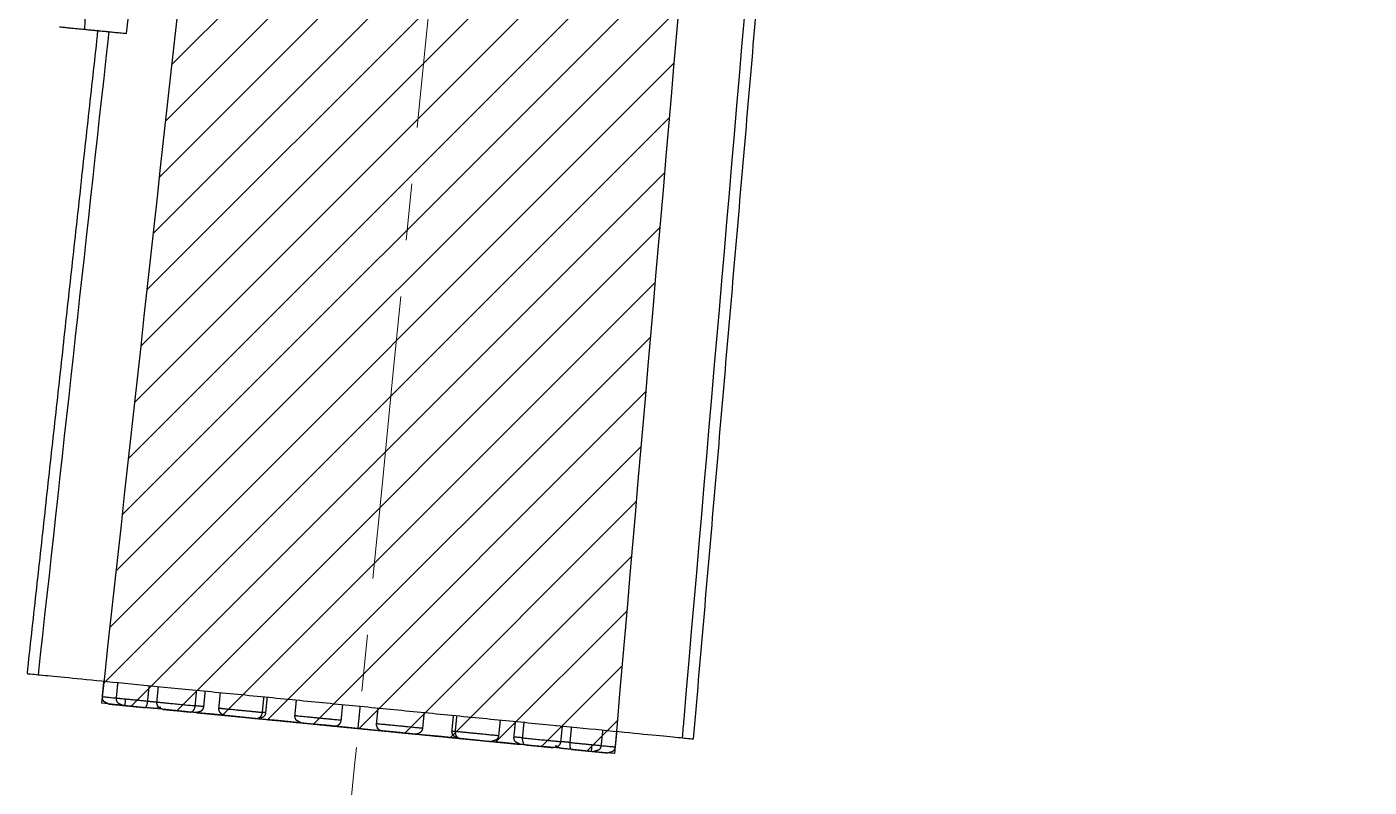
# Model space of a CAD drawing. Header units: millimetres. Extents: x 5775 to 7118, y 2756 to 3596.
# Drawn here: x 6797.2 to 6857.4, y 3256.3 to 3290.4 of the extents above; entities that cross this region are included whole.
import ezdxf

# ---------------------------------------------------------------- set-up
doc = ezdxf.new("R2010")
doc.units = ezdxf.units.MM
doc.linetypes.add('CENTERX2', pattern=[20.32, 12.7, -2.54, 2.54, -2.54])
doc.layers.add('CENTER', color=1, linetype='CENTERX2', lineweight=15)
doc.layers.add('HATCH', color=5, linetype='Continuous')

msp = doc.modelspace()

# ---------------------------------------------------------------- hatches: boundary and pattern name
at = {"layer": 'HATCH', "true_color": 0xed1f24}
h = msp.add_hatch(dxfattribs=at)
h.set_pattern_fill('ANSI31', color=240, scale=0.5)
h.set_pattern_definition([(45, (2875.3092, 107.8626), (-1.122532, 1.122532), [])])
edge = h.paths.add_edge_path()
edge.add_spline(control_points=[(6830.942, 3343.46), (6829.305, 3343.62), (6827.669, 3343.781), (6826.032, 3343.941)], knot_values=[0.02082, 0.02082, 0.02082, 0.02082, 1, 1, 1, 1], weights=[1, 1, 1, 1], degree=3, periodic=0)
edge.add_spline(control_points=[(6826.032, 3343.941), (6826.078, 3344.172), (6826.123, 3344.403), (6826.168, 3344.634), (6826.169, 3344.639), (6826.17, 3344.643), (6826.171, 3344.648)], knot_values=[571.383493, 571.383493, 571.383493, 571.383493, 572.025144, 572.025144, 572.025144, 572.037717, 572.037717, 572.037717, 572.037717], weights=[1, 1, 1, 1, 1, 1, 1], degree=3, periodic=0)
edge.add_spline(control_points=[(6826.171, 3344.648), (6826.228, 3344.939), (6826.287, 3345.231), (6827.067, 3349.02), (6827.984, 3352.494), (6830.206, 3359.339), (6831.51, 3362.704), (6834.784, 3369.939), (6836.841, 3373.771), (6840.27, 3379.254), (6841.47, 3381.039), (6843.978, 3384.513), (6845.284, 3386.201), (6847.991, 3389.472), (6849.392, 3391.056), (6852.272, 3394.109), (6853.752, 3395.578), (6856.77, 3398.388), (6858.301, 3399.727), (6862.963, 3403.55), (6866.234, 3405.912), (6873.078, 3410.229), (6876.658, 3412.186), (6884.038, 3415.634), (6887.843, 3417.129), (6895.078, 3419.456), (6898.488, 3420.35), (6905.352, 3421.76), (6908.804, 3422.275), (6913.878, 3422.758), (6915.509, 3422.872), (6918.758, 3423.016), (6920.374, 3423.047), (6923.606, 3423.029), (6925.228, 3422.98), (6929.928, 3422.718), (6933.016, 3422.399), (6941.187, 3421.153), (6946.254, 3419.963), (6956.174, 3416.769), (6961.015, 3414.767), (6970.294, 3410.024), (6974.721, 3407.286), (6982.151, 3401.839), (6985.255, 3399.245), (6989.317, 3395.405), (6990.442, 3394.287), (6994.626, 3389.923), (6997.524, 3386.456), (7002.499, 3379.563), (7004.632, 3376.194), (7008.483, 3369.185), (7010.195, 3365.551), (7013.159, 3358.102), (7014.408, 3354.285), (7016.42, 3346.565), (7017.184, 3342.657), (7018.274, 3334.461), (7018.552, 3330.175), (7018.552, 3325.94)], knot_values=[310.679283, 310.679283, 310.679283, 310.679283, 311.488996, 311.488996, 321.211898, 321.211898, 330.934801, 330.934801, 342.656507, 342.656507, 348.51736, 348.51736, 354.378213, 354.378213, 360.239066, 360.239066, 366.099919, 366.099919, 371.729383, 371.729383, 382.73059, 382.73059, 393.731797, 393.731797, 404.733003, 404.733003, 414.276214, 414.276214, 423.819425, 423.819425, 428.345828, 428.345828, 432.87223, 432.87223, 437.398632, 437.398632, 445.944145, 445.944145, 460.0257, 460.0257, 474.107256, 474.107256, 488.188811, 488.188811, 499.330812, 499.330812, 503.789592, 503.789592, 516.223688, 516.223688, 527.044101, 527.044101, 537.864514, 537.864514, 548.684928, 548.684928, 559.505341, 559.505341, 571.383493, 571.383493, 571.383493, 571.383493], weights=[1, 1, 1, 1, 1, 1, 1, 1, 1, 1, 1, 1, 1, 1, 1, 1, 1, 1, 1, 1, 1, 1, 1, 1, 1, 1, 1, 1, 1, 1, 1, 1, 1, 1, 1, 1, 1, 1, 1, 1, 1, 1, 1, 1, 1, 1, 1, 1, 1, 1, 1, 1, 1, 1, 1, 1, 1, 1, 1, 1], degree=3, periodic=0)
edge.add_spline(control_points=[(7018.552, 3325.94), (7018.423, 3142.163), (7018.423, 3064.502), (7018.423, 2948.402)], knot_values=[310.255033, 310.255033, 310.255033, 310.255033, 310.679283, 310.679283, 310.679283, 310.679283], weights=[1, 1, 1, 1], degree=3, periodic=0)
edge.add_arc((6974.897, 2972.996), 50, 330.51832, 349.84206)
edge.add_arc((6898.755, 2995.139), 129.125, 346.12667, 363.2479)
edge.add_line((7027.673, 3002.455), (7027.505, 3098.374))
edge.add_spline(control_points=[(7027.505, 3098.374), (7027.505, 3098.374), (7027.505, 3098.374), (7027.505, 3098.375)], knot_values=[308.824903, 308.824903, 308.824903, 308.824903, 308.824909, 308.824909, 308.824909, 308.824909], weights=[1, 1, 1, 1], degree=3, periodic=0)
edge.add_spline(control_points=[(7027.505, 3098.375), (7028.261, 3098.374), (7028.841, 3098.374), (7029.422, 3098.374)], knot_values=[307.825713, 307.825713, 307.825713, 307.825713, 308.824903, 308.824903, 308.824903, 308.824903], weights=[1, 1, 1, 1], degree=3, periodic=0)
edge.add_line((7028.529, 3098.374), (7029.423, 3098.374))
edge.add_spline(control_points=[(7029.423, 3098.374), (7029.423, 3098.882), (7029.423, 3099.389), (7029.423, 3099.896)], knot_values=[307.820714, 307.820714, 307.820714, 307.820714, 307.824903, 307.824903, 307.824903, 307.824903], weights=[1, 1, 1, 1], degree=3, periodic=0)
edge.add_spline(control_points=[(7029.423, 3099.896), (7029.532, 3099.934), (7029.644, 3099.967), (7029.837, 3100.01), (7030.412, 3100.067), (7030.429, 3100.067)], knot_values=[3.592814, 3.592814, 3.592814, 3.592814, 4.154151, 4.154151, 4.546622, 4.546622, 4.546622, 4.546622], weights=[1, 1, 1, 1, 1, 1], degree=3, periodic=0)
edge.add_spline(control_points=[(7030.429, 3100.067), (7030.444, 3100.067), (7030.489, 3100.067), (7030.561, 3100.067)], knot_values=[4.546622, 4.546622, 4.546622, 4.546622, 4.905522, 4.905522, 4.905522, 4.905522], weights=[1, 1, 1, 1], degree=3, periodic=0)
edge.add_spline(control_points=[(7030.561, 3100.067), (7032.315, 3100.067), (7034.069, 3100.067), (7035.823, 3100.067)], knot_values=[4.905522, 4.905522, 4.905522, 4.905522, 10.167191, 10.167191, 10.167191, 10.167191], weights=[1, 1, 1, 1], degree=3, periodic=0)
edge.add_spline(control_points=[(7035.823, 3100.067), (7036.409, 3100.067), (7036.823, 3100.481), (7036.823, 3101.067)], knot_values=[10.167191, 10.167191, 10.167191, 10.167191, 11.737987, 11.737987, 11.737987, 11.737987], weights=[1, 0.804738, 0.804738, 1], degree=3, periodic=0)
edge.add_spline(control_points=[(7036.823, 3101.067), (7036.823, 3102.732), (7036.823, 3104.399), (7036.823, 3106.067)], knot_values=[11.737987, 11.737987, 11.737987, 11.737987, 16.733068, 16.733068, 16.733068, 16.733068], weights=[1, 1, 1, 1], degree=3, periodic=0)
edge.add_spline(control_points=[(7036.823, 3106.067), (7034.046, 3106.067), (7031.504, 3106.067), (7029.423, 3106.067)], knot_values=[16.733068, 16.733068, 16.733068, 16.733068, 18.691736, 18.691736, 18.691736, 18.691736], weights=[1, 0.941042, 0.907757, 0.898145], degree=3, periodic=0)
edge.add_spline(control_points=[(7029.423, 3106.067), (7029.423, 3141.826), (7029.418, 3179.891), (7029.352, 3325.94)], knot_values=[307.507101, 307.507101, 307.507101, 307.507101, 307.803647, 307.803647, 307.803647, 307.803647], weights=[1, 1, 1, 1], degree=3, periodic=0)
edge.add_spline(control_points=[(7029.352, 3325.94), (7029.352, 3326.153), (7029.352, 3326.367), (7029.322, 3331.431), (7028.964, 3336.418), (7027.494, 3346.522), (7026.381, 3351.646), (7023.339, 3361.853), (7021.409, 3366.945), (7016.722, 3376.893), (7013.963, 3381.759), (7007.749, 3390.942), (7004.308, 3395.279), (6997.112, 3403.035), (6993.4, 3406.508), (6985.564, 3412.875), (6981.434, 3415.769), (6972.892, 3420.92), (6968.479, 3423.174), (6958.513, 3427.451), (6952.928, 3429.306), (6941.786, 3432.062), (6936.233, 3432.962), (6928.828, 3433.606), (6926.875, 3433.721), (6923.006, 3433.846), (6921.103, 3433.857), (6913.984, 3433.706), (6908.655, 3433.217), (6900.401, 3431.806), (6897.522, 3431.195), (6890.58, 3429.414), (6886.511, 3428.117), (6878.465, 3425.001), (6874.485, 3423.181), (6866.708, 3419.025), (6862.916, 3416.691), (6855.608, 3411.536), (6852.096, 3408.719), (6844.654, 3401.936), (6840.821, 3397.856), (6834.289, 3389.727), (6831.504, 3385.73), (6826.535, 3377.481), (6824.349, 3373.222), (6820.593, 3364.57), (6819.026, 3360.177), (6816.724, 3352.177), (6815.891, 3348.575), (6815.249, 3344.998)], knot_values=[5, 5, 5, 5, 5.675124, 5.675124, 20.98655, 20.98655, 36.297976, 36.297976, 51.609402, 51.609402, 66.920828, 66.920828, 81.852468, 81.852468, 95.53517, 95.53517, 109.217873, 109.217873, 122.900575, 122.900575, 139.618343, 139.618343, 156.33611, 156.33611, 162.388265, 162.388265, 168.44042, 168.44042, 184.688464, 184.688464, 193.315742, 193.315742, 205.481195, 205.481195, 217.646647, 217.646647, 229.812099, 229.812099, 241.977552, 241.977552, 257.03947, 257.03947, 270.259311, 270.259311, 283.479153, 283.479153, 296.698995, 296.698995, 307.507101, 307.507101, 307.507101, 307.507101], weights=[1, 1, 1, 1, 1, 1, 1, 1, 1, 1, 1, 1, 1, 1, 1, 1, 1, 1, 1, 1, 1, 1, 1, 1, 1, 1, 1, 1, 1, 1, 1, 1, 1, 1, 1, 1, 1, 1, 1, 1, 1, 1, 1, 1, 1, 1, 1, 1, 1, 1], degree=3, periodic=0)
edge.add_spline(control_points=[(6815.249, 3344.998), (6813.309, 3345.188), (6811.638, 3345.352), (6809.966, 3345.515)], knot_values=[4, 4, 4, 4, 5, 5, 5, 5], weights=[1, 1, 1, 1], degree=3, periodic=0)
edge.add_spline(control_points=[(6809.966, 3345.515), (6806.833, 3317.005), (6803.7, 3288.494), (6800.571, 3260.024)], knot_values=[3, 3, 3, 3, 4, 4, 4, 4], weights=[1, 1, 1, 1], degree=3, periodic=0)
edge.add_spline(control_points=[(6800.571, 3260.024), (6808.235, 3259.273), (6815.898, 3258.522), (6823.561, 3257.771)], knot_values=[2, 2, 2, 2, 3, 3, 3, 3], weights=[1, 1, 1, 1], degree=3, periodic=0)
edge.add_spline(control_points=[(6823.561, 3257.771), (6826.022, 3286.334), (6828.482, 3314.897), (6830.942, 3343.46)], knot_values=[1, 1, 1, 1, 2, 2, 2, 2], weights=[1, 1, 1, 1], degree=3, periodic=0)

# ---------------------------------------------------------------- linework, layer by layer
for points, knots in [([(6833.889, 3343.165), (6831.482, 3315.217), (6829.075, 3287.268), (6826.643, 3259.037), (6826.618, 3258.755), (6826.594, 3258.473)], [1190.08235, 1190.08235, 1190.08235, 1190.08235, 1274.238173, 1274.238173, 1275.088232, 1275.088232, 1275.088232, 1275.088232]), ([(6797.732, 3261.301), (6798.778, 3270.815), (6799.823, 3280.328), (6800.879, 3289.938), (6800.89, 3290.034), (6800.9, 3290.13)], [127.626384, 127.626384, 127.626384, 127.626384, 156.338371, 156.338371, 156.628391, 156.628391, 156.628391, 156.628391])]:
    msp.add_open_spline(points, degree=3, knots=knots)
for points, degree in [([(6834.388, 3343.122), (6830.74, 3300.776), (6827.092, 3258.43)], 2), ([(6798.679, 3290.353), (6799.541, 3290.269), (6800.403, 3290.184)], 2), ([(6797.235, 3261.356), (6798.819, 3275.77), (6800.403, 3290.184)], 2), ([(6800.601, 3260.323), (6800.635, 3260.671), (6800.669, 3261.019)], 2), ([(6803.213, 3259.854), (6803.158, 3259.837), (6803.048, 3259.804), (6802.993, 3259.787)], 3), ([(6823.659, 3258.766), (6823.625, 3258.418), (6823.59, 3258.07)], 2)]:
    msp.add_open_spline(points, degree=degree)
at = {"lineweight": -3}
for points, degree in [([(6799.811, 3290.242), (6799.969, 3294.156), (6800.29, 3302.079), (6800.787, 3314.254), (6801.128, 3322.567), (6801.301, 3326.771)], 3), ([(6801.681, 3290.059), (6802.133, 3294.13), (6803.035, 3302.245), (6804.378, 3314.338), (6805.268, 3322.347), (6805.711, 3326.339)], 3), ([(6801.231, 3260.261), (6801.265, 3260.609), (6801.299, 3260.958)], 2), ([(6802.633, 3260.124), (6802.667, 3260.472), (6802.701, 3260.82)], 2), ([(6803.045, 3260.083), (6803.08, 3260.431), (6803.114, 3260.78)], 2), ([(6804.762, 3259.915), (6804.796, 3260.263), (6804.83, 3260.612)], 2), ([(6805.204, 3260.575), (6805.17, 3260.227), (6805.135, 3259.878)], 2), ([(6805.826, 3259.811), (6805.86, 3260.159), (6805.894, 3260.507)], 2), ([(6807.776, 3259.62), (6807.81, 3259.968), (6807.844, 3260.316)], 2), ([(6807.984, 3260.303), (6807.95, 3259.954), (6807.916, 3259.606)], 2), ([(6809.236, 3259.476), (6809.27, 3259.825), (6809.304, 3260.173)], 2), ([(6811.31, 3259.273), (6811.344, 3259.622), (6811.378, 3259.97)], 2), ([(6812.066, 3258.898), (6812.115, 3259.395), (6812.164, 3259.893)], 2), ([(6812.949, 3259.816), (6812.915, 3259.468), (6812.881, 3259.119)], 2), ([(6815.023, 3259.613), (6814.989, 3259.264), (6814.955, 3258.916)], 2), ([(6816.276, 3258.787), (6816.31, 3259.135), (6816.344, 3259.483)], 2), ([(6816.484, 3259.469), (6816.45, 3259.121), (6816.416, 3258.773)], 2), ([(6818.434, 3259.278), (6818.4, 3258.93), (6818.365, 3258.582)], 2), ([(6819.056, 3258.514), (6819.09, 3258.862), (6819.124, 3259.211)], 2), ([(6819.497, 3259.174), (6819.463, 3258.826), (6819.429, 3258.478)], 2), ([(6820.937, 3259.022), (6820.938, 3259.028), (6820.939, 3259.033)], 2), ([(6814.939, 3258.918), (6814.94, 3258.921), (6814.94, 3258.924)], 2), ([(6821.214, 3259.006), (6821.18, 3258.658), (6821.146, 3258.309)], 2), ([(6821.626, 3258.966), (6821.592, 3258.617), (6821.558, 3258.269)], 2), ([(6823.029, 3258.828), (6822.994, 3258.48), (6822.96, 3258.131)], 2)]:
    msp.add_open_spline(points, degree=degree, dxfattribs=at)
for points, weights in [([(6800.403, 3290.184), (6800.403, 3290.184), (6801.681, 3290.059)], [1, 0.977853636945, 1]), ([(6800.601, 3260.323), (6800.601, 3260.323), (6801.192, 3260.265)], [1, 0.793593721206, 0.878102691991]), ([(6802.502, 3259.835), (6802.604, 3259.825), (6802.633, 3260.124)], [1, 0.707106781187, 1]), ([(6802.633, 3260.124), (6802.87, 3260.1), (6803.041, 3260.084)], [1, 0.909280361394, 0.874759038762]), ([(6804.541, 3259.635), (6804.733, 3259.616), (6804.762, 3259.915)], [1, 0.707106781187, 1]), ([(6805.135, 3259.878), (6805.135, 3259.878), (6804.762, 3259.915)], [0.855180500589, 0.838116916191, 1]), ([(6807.488, 3259.346), (6807.746, 3259.321), (6807.776, 3259.62)], [1, 0.707106781187, 1]), ([(6807.916, 3259.606), (6807.916, 3259.606), (6807.776, 3259.62)], [0.868347502413, 0.900099577495, 1]), ([(6812.164, 3259.893), (6827.092, 3258.43), (6827.092, 3258.43)], [1, 0.707106781187, 1]), ([(6810.987, 3259.003), (6811.281, 3258.975), (6811.31, 3259.273)], [1, 0.707106781187, 1]), ([(6812.881, 3259.119), (6812.852, 3258.821), (6813.146, 3258.792)], [1, 0.707106781187, 1]), ([(6816.276, 3258.787), (6816.276, 3258.787), (6816.416, 3258.773)], [0.868347502413, 0.900099577495, 1]), ([(6816.416, 3258.773), (6816.386, 3258.474), (6816.645, 3258.449)], [1, 0.707106781187, 1]), ([(6819.429, 3258.478), (6819.056, 3258.514), (6819.056, 3258.514)], [1, 0.838116916191, 0.855180500589]), ([(6819.429, 3258.478), (6819.414, 3258.322), (6819.487, 3258.225)], [1, 0.822488172639, 0.860143148939]), ([(6821.558, 3258.269), (6821.318, 3258.292), (6821.146, 3258.309)], [1, 0.908183444492, 0.873932440686]), ([(6821.558, 3258.269), (6821.538, 3258.061), (6821.597, 3257.983)], [1, 0.776479769454, 0.894116590381]), ([(6822.96, 3258.131), (6823.59, 3258.07), (6823.59, 3258.07)], [0.884654506446, 0.786065221516, 1])]:
    msp.add_rational_spline(points, weights, degree=2, dxfattribs=at)
for points, weights in [([(6797.235, 3261.356), (6797.235, 3261.356), (6812.164, 3259.893)], [1, 0.707106781187, 1]), ([(6801.616, 3259.922), (6801.616, 3259.922), (6801.646, 3260.22)], [1, 0.707106781187, 1]), ([(6800.87, 3259.995), (6800.87, 3259.995), (6801.503, 3259.933)], [1, 0.737637139608, 0.945304079099]), ([(6802.993, 3259.787), (6802.993, 3259.787), (6802.502, 3259.835)], [1, 0.819152044289, 1]), ([(6804.808, 3259.609), (6804.808, 3259.609), (6804.541, 3259.635)], [1, 0.906307787037, 1]), ([(6804.808, 3259.609), (6805.291, 3259.562), (6806.063, 3259.486)], [0.882133147868, 0.858918540619, 0.854560566215]), ([(6807.568, 3259.338), (6808.46, 3259.251), (6809.482, 3259.151)], [0.860900386509, 0.871879106711, 0.899263484222]), ([(6810.987, 3259.003), (6811.524, 3258.951), (6812.066, 3258.898)], [0.950265862335, 0.972562690961, 1]), ([(6812.066, 3258.898), (6812.599, 3258.845), (6813.127, 3258.794)], [1, 0.973029622374, 0.951026251305]), ([(6814.627, 3258.647), (6815.627, 3258.549), (6816.504, 3258.463)], [0.89990894332, 0.872921676404, 0.861645851435]), ([(6816.545, 3258.459), (6816.545, 3258.459), (6816.591, 3258.454)], [1, 0.942547869485, 0.917041547389]), ([(6818.038, 3258.312), (6818.819, 3258.236), (6819.31, 3258.188)], [0.854391865464, 0.858383873931, 0.881381975661]), ([(6819.592, 3258.16), (6819.325, 3258.186), (6819.325, 3258.186)], [1, 0.906307787037, 1]), ([(6821.631, 3257.96), (6821.14, 3258.008), (6821.14, 3258.008)], [1, 0.819152044289, 1]), ([(6822.545, 3258.172), (6822.516, 3257.874), (6822.516, 3257.874)], [1, 0.707106781187, 1]), ([(6822.632, 3257.862), (6823.263, 3257.8), (6823.263, 3257.8)], [0.943894612211, 0.738530933675, 1])]:
    msp.add_rational_spline(points, weights, degree=2)
for points, weights, degree, knots in [([(6800.87, 3259.995), (6800.819, 3260.022), (6800.718, 3260.076), (6800.667, 3260.103), (6800.615, 3260.167), (6800.593, 3260.245), (6800.601, 3260.323)], [1, 1, 1, 1, 1, 1.05719095842, 1.17157287525], 3, [0, 0, 0, 0, 0.2296101, 0.2296101, 0.2296101, 0.4713333, 0.4713333, 0.4713333, 0.4713333]), ([(6801.5, 3259.933), (6801.493, 3259.934), (6801.313, 3260.022), (6801.298, 3260.041), (6801.245, 3260.105), (6801.223, 3260.183), (6801.231, 3260.261)], [1, 1, 1, 1, 1, 1.05719095842, 1.17157287525], 3, [0, 0, 0, 0, 0.2431652, 0.2431652, 0.2431652, 0.4848884, 0.4848884, 0.4848884, 0.4848884]), ([(6801.5, 3259.933), (6801.5, 3259.933), (6801.818, 3259.902), (6802.137, 3259.871), (6802.502, 3259.835)], [1, 0.887010833178, 1, 0.887010833178, 1], 2, [-1.439897, -1.439897, -1.439897, -0.719948, -0.719948, 0, 0, 0]), ([(6803.315, 3259.755), (6803.271, 3259.76), (6803.145, 3259.823), (6803.112, 3259.863), (6803.06, 3259.927), (6803.038, 3260.005), (6803.045, 3260.083)], [1, 1, 1, 1, 1, 1.05719095842, 1.17157287525], 3, [0, 0, 0, 0, 0.2478846, 0.2478846, 0.2478846, 0.4896078, 0.4896078, 0.4896078, 0.4896078]), ([(6803.315, 3259.755), (6803.315, 3259.755), (6803.746, 3259.713), (6804.177, 3259.671), (6804.541, 3259.635)], [1, 0.843391445813, 1, 0.843391445813, 1], 2, [-1.701696, -1.701696, -1.701696, -0.850848, -0.850848, 0, 0, 0]), ([(6805.135, 3259.878), (6805.128, 3259.8), (6805.091, 3259.728), (6805.027, 3259.676), (6805.013, 3259.664), (6804.808, 3259.609), (6804.808, 3259.609)], [0.85457706876, 0.771143792629, 0.729427154564, 0.729427154564, 0.729427154564, 0.729427154564, 0.729427154564], 3, [0, 0, 0, 0, 0.2417232, 0.2417232, 0.2417232, 0.4738761, 0.4738761, 0.4738761, 0.4738761]), ([(6806.095, 3259.483), (6806.029, 3259.489), (6805.937, 3259.537), (6805.892, 3259.591), (6805.84, 3259.655), (6805.818, 3259.733), (6805.826, 3259.811)], [1, 1, 1, 1, 1, 1.05719095842, 1.17157287525], 3, [0, 0, 0, 0, 0.2452528, 0.2452528, 0.2452528, 0.486976, 0.486976, 0.486976, 0.486976]), ([(6807.916, 3259.606), (6807.908, 3259.528), (6807.871, 3259.456), (6807.807, 3259.403), (6807.8, 3259.397), (6807.745, 3259.38), (6807.691, 3259.365)], [0.892007544715, 0.804919891056, 0.761376064226, 0.761376064226, 0.761376064226, 0.761376064226, 0.761376064226], 3, [0, 0, 0, 0, 0.2417232, 0.2417232, 0.2417232, 0.3589901, 0.3589901, 0.3589901, 0.3589901]), ([(6809.505, 3259.149), (6809.455, 3259.176), (6809.353, 3259.23), (6809.303, 3259.257), (6809.25, 3259.321), (6809.228, 3259.398), (6809.236, 3259.476)], [1, 1, 1, 1, 1, 1.05719095842, 1.17157287525], 3, [0, 0, 0, 0, 0.2296101, 0.2296101, 0.2296101, 0.4713333, 0.4713333, 0.4713333, 0.4713333]), ([(6809.505, 3259.149), (6809.505, 3259.149), (6810.187, 3259.082), (6810.868, 3259.015), (6810.987, 3259.003)], [1, 0.73727733681, 1, 0.73727733681, 1], 2, [-2.225295, -2.225295, -2.225295, -1.112647, -1.112647, 0, 0, 0]), ([(6812.962, 3258.881), (6812.946, 3258.891), (6812.935, 3258.898), (6812.932, 3258.901), (6812.929, 3258.904), (6812.927, 3258.908), (6812.924, 3258.911)], [1, 1, 1, 1, 1, 1.00014659099, 1.00043977298], 3, [0.18150896, 0.18150896, 0.18150896, 0.18150896, 0.23358268, 0.23358268, 0.23358268, 0.24582062, 0.24582062, 0.24582062, 0.24582062]), ([(6813.146, 3258.792), (6813.265, 3258.78), (6813.946, 3258.713), (6814.627, 3258.647), (6814.627, 3258.647)], [1, 0.73727733681, 1, 0.73727733681, 1], 2, [-2.356194, -2.356194, -2.356194, -1.243547, -1.243547, -0.1309, -0.1309, -0.1309]), ([(6814.955, 3258.916), (6814.943, 3258.792), (6814.847, 3258.713), (6814.751, 3258.635), (6814.627, 3258.647)], [0.899168077807, 0.767487961526, 0.767487961526, 0.767487961526, 0.899168077807], 2, [0, 0, 0, 0.2417232, 0.2417232, 0.4836408, 0.4836408, 0.4836408]), ([(6816.516, 3258.473), (6816.463, 3258.499), (6816.351, 3258.556), (6816.342, 3258.567), (6816.29, 3258.631), (6816.268, 3258.709), (6816.276, 3258.787)], [1, 1, 1, 1, 1, 1.05719095842, 1.17157287525], 3, [0.0563503, 0.0563503, 0.0563503, 0.0563503, 0.2319784, 0.2319784, 0.2319784, 0.4737016, 0.4737016, 0.4737016, 0.4737016]), ([(6816.645, 3258.449), (6816.931, 3258.421), (6817.484, 3258.367), (6818.038, 3258.312), (6818.038, 3258.312)], [1, 0.793353340291, 1, 0.793353340291, 1], 2, [-2.356194, -2.356194, -2.356194, -1.374447, -1.374447, -0.392699, -0.392699, -0.392699]), ([(6818.365, 3258.582), (6818.358, 3258.504), (6818.321, 3258.432), (6818.257, 3258.379), (6818.202, 3258.362), (6818.093, 3258.329), (6818.038, 3258.312)], [0.855923766148, 0.772359010506, 0.730576632685, 0.730576632685, 0.730576632685, 0.730576632685, 0.730576632685], 3, [0, 0, 0, 0, 0.2417232, 0.2417232, 0.2417232, 0.4713333, 0.4713333, 0.4713333, 0.4713333]), ([(6819.325, 3258.186), (6819.274, 3258.213), (6819.173, 3258.267), (6819.122, 3258.294), (6819.07, 3258.358), (6819.048, 3258.436), (6819.056, 3258.514)], [1, 1, 1, 1, 1, 1.05719095842, 1.17157287525], 3, [0, 0, 0, 0, 0.2296101, 0.2296101, 0.2296101, 0.4713333, 0.4713333, 0.4713333, 0.4713333]), ([(6819.592, 3258.16), (6819.956, 3258.124), (6820.387, 3258.082), (6820.818, 3258.04), (6820.818, 3258.04)], [1, 0.843391445813, 1, 0.843391445813, 1], 2, [-2.356194, -2.356194, -2.356194, -1.505346, -1.505346, -0.654498, -0.654498, -0.654498]), ([(6821.146, 3258.309), (6821.138, 3258.231), (6821.102, 3258.159), (6821.037, 3258.107), (6820.978, 3258.058), (6820.893, 3258.033), (6820.818, 3258.04)], [0.866360122618, 0.781776454297, 0.739484620136, 0.739484620136, 0.739484620136, 0.739484620136, 0.739484620136], 3, [0, 0, 0, 0, 0.2417232, 0.2417232, 0.2417232, 0.4845727, 0.4845727, 0.4845727, 0.4845727]), ([(6821.14, 3258.008), (6821.094, 3258.013), (6820.971, 3258.075), (6820.937, 3258.117), (6820.934, 3258.12), (6820.932, 3258.123), (6820.929, 3258.126)], [1, 1, 1, 1, 1, 1.00014659099, 1.00043977298], 3, [0, 0, 0, 0, 0.2477393, 0.2477393, 0.2477393, 0.2599773, 0.2599773, 0.2599773, 0.2599773]), ([(6821.631, 3257.96), (6821.996, 3257.924), (6822.314, 3257.893), (6822.632, 3257.862), (6822.632, 3257.862)], [1, 0.887010833178, 1, 0.887010833178, 1], 2, [-2.356194, -2.356194, -2.356194, -1.636246, -1.636246, -0.916298, -0.916298, -0.916298]), ([(6822.96, 3258.131), (6822.953, 3258.053), (6822.916, 3257.981), (6822.852, 3257.929), (6822.797, 3257.912), (6822.687, 3257.879), (6822.632, 3257.862)], [0.933171082218, 0.842064588227, 0.796511341231, 0.796511341231, 0.796511341231, 0.796511341231, 0.796511341231], 3, [0, 0, 0, 0, 0.2417232, 0.2417232, 0.2417232, 0.4713333, 0.4713333, 0.4713333, 0.4713333]), ([(6823.59, 3258.07), (6823.583, 3257.992), (6823.546, 3257.92), (6823.482, 3257.867), (6823.457, 3257.846), (6823.281, 3257.799), (6823.263, 3257.8)], [0.943842939128, 0.851694540297, 0.805620340881, 0.805620340881, 0.805620340881, 0.805620340881, 0.805620340881], 3, [0, 0, 0, 0, 0.2417232, 0.2417232, 0.2417232, 0.4884178, 0.4884178, 0.4884178, 0.4884178])]:
    msp.add_rational_spline(points, weights, degree=degree, knots=knots)
for points, weights, knots in [([(6801.231, 3260.261), (6801.231, 3260.261), (6801.294, 3260.255), (6801.651, 3260.22), (6802.633, 3260.124)], [0.895504279422, 0.931934290247, 1, 0.707106781186, 1], [-2.032627, -2.032627, -2.032627, -1.649336, -1.649336, 0, 0, 0]), ([(6803.045, 3260.083), (6803.045, 3260.083), (6803.29, 3260.059), (6803.962, 3259.993), (6804.762, 3259.915)], [0.855180500589, 0.868989864995, 1, 0.707106781187, 1], [-2.387079, -2.387079, -2.387079, -1.649336, -1.649336, 0, 0, 0]), ([(6805.826, 3259.811), (6805.826, 3259.811), (6806.348, 3259.759), (6807.253, 3259.671), (6807.776, 3259.62)], [0.868347502413, 0.807007203691, 1, 0.707106781187, 1], [-2.736114, -2.736114, -2.736114, -1.649336, -1.649336, 0, 0, 0]), ([(6806.095, 3259.483), (6806.095, 3259.483), (6806.648, 3259.429), (6807.201, 3259.374), (6807.488, 3259.346)], [1, 0.793353340291, 1, 0.793353340291, 1], [-1.963495, -1.963495, -1.963495, -0.981748, -0.981748, 0, 0, 0]), ([(6809.252, 3259.475), (6809.07, 3259.493), (6810.099, 3259.392), (6811.129, 3259.291), (6811.31, 3259.273)], [1, 0.707106781187, 1, 0.707106781187, 1], [-3.298672, -3.298672, -3.298672, -1.649336, -1.649336, 0, 0, 0]), ([(6812.881, 3259.119), (6813.062, 3259.101), (6814.092, 3259.001), (6814.955, 3258.916), (6814.955, 3258.916)], [1, 0.707106781187, 1, 0.742078434735, 0.9384079723], [-3.298672, -3.298672, -3.298672, -1.649336, -1.649336, -0.196932, -0.196932, -0.196932]), ([(6816.416, 3258.773), (6816.938, 3258.722), (6817.843, 3258.633), (6818.365, 3258.582), (6818.365, 3258.582)], [1, 0.707106781187, 1, 0.807007203691, 0.868347502413], [-3.298672, -3.298672, -3.298672, -1.649336, -1.649336, -0.562558, -0.562558, -0.562558]), ([(6819.429, 3258.478), (6820.229, 3258.399), (6820.901, 3258.333), (6821.146, 3258.309), (6821.146, 3258.309)], [1, 0.707106781187, 1, 0.868989864995, 0.855180500589], [-3.298672, -3.298672, -3.298672, -1.649336, -1.649336, -0.911594, -0.911594, -0.911594]), ([(6821.558, 3258.269), (6822.54, 3258.173), (6822.897, 3258.138), (6822.96, 3258.131), (6822.96, 3258.131)], [1, 0.707106781186, 1, 0.931934290247, 0.895504279422], [-3.298672, -3.298672, -3.298672, -1.649336, -1.649336, -1.266045, -1.266045, -1.266045])]:
    msp.add_rational_spline(points, weights, degree=2, knots=knots, dxfattribs=at)
at = {"layer": 'CENTER'}
for points, knots in [([(6830.728, 3373.616), (6830.887, 3373.919), (6834.077, 3379.927), (6841.465, 3391.015), (6855.116, 3404.899), (6871.134, 3415.969), (6888.949, 3423.829), (6907.923, 3428.199), (6927.381, 3428.923), (6946.627, 3425.975), (6964.976, 3419.46), (6981.773, 3409.611), (6996.418, 3396.779), (7008.388, 3381.422), (7017.257, 3364.088), (7022.709, 3345.395), (7023.935, 3332.473), (7023.935, 3199.562)], [95.212318, 95.212318, 95.212318, 95.212318, 96.241273, 115.708569, 135.175864, 154.643159, 174.110454, 193.57775, 213.045045, 232.51234, 251.979636, 271.446931, 290.914226, 310.381521, 329.848817, 349.316112, 368.783407, 368.783407, 368.783407, 368.783407]), ([(6810.751, 3245.398), (6811.226, 3250.253), (6811.702, 3255.109), (6812.178, 3259.965), (6814.786, 3286.571), (6817.375, 3312.807), (6819.947, 3338.674)], [0, 0, 0, 0, 14.637459, 14.637459, 14.637459, 94.844573, 94.844573, 94.844573, 94.844573])]:
    msp.add_open_spline(points, degree=3, knots=knots, dxfattribs=at)
at = {"layer": 'HATCH', "color": 240, "linetype": 'Continuous', "lineweight": 30, "true_color": 0xed1f24}
for points in [[(6800.571, 3260.024), (6803.7, 3288.494), (6806.833, 3317.005), (6809.966, 3345.515)], [(6830.942, 3343.46), (6828.482, 3314.897), (6826.022, 3286.334), (6823.561, 3257.771)], [(6823.561, 3257.771), (6815.898, 3258.522), (6808.235, 3259.273), (6800.571, 3260.024)]]:
    msp.add_open_spline(points, degree=3, dxfattribs=at)

doc.saveas('drawing.dxf')
